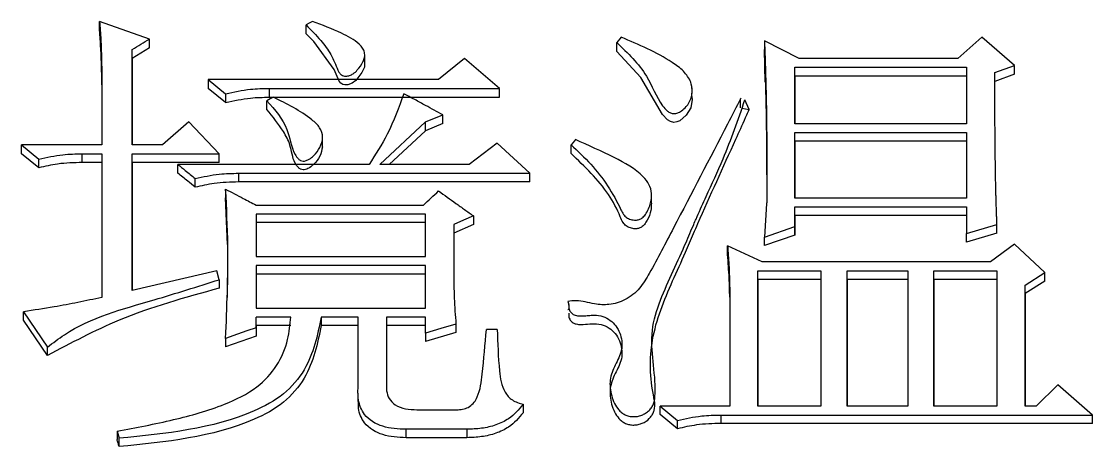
# Model space of a CAD drawing. Header units: millimetres. Extents: x 2278 to 4715, y 679 to 2402.
# Drawn here: x 2829.25 to 2834.58, y 2118.51 to 2120.63 of the extents above; entities that cross this region are included whole.
import ezdxf

# ---------------------------------------------------------------- set-up
doc = ezdxf.new("R2010")
doc.units = ezdxf.units.MM

msp = doc.modelspace()

# ---------------------------------------------------------------- linework, layer by layer
at = {"color": 7, "linetype": 'Continuous', "lineweight": 25}
for p, q in [((2829.8875, 2120.5455), (2829.6387, 2120.6333)), ((2829.6387, 2120.589), (2829.6387, 2120.6333)), ((2830.6664, 2120.5715), (2830.6664, 2120.6158)), ((2829.8875, 2120.5013), (2829.8875, 2120.5455)), ((2832.2349, 2120.5543), (2832.2132, 2120.5279)), ((2834.0305, 2120.5543), (2833.9115, 2120.4488)), ((2834.1928, 2120.4137), (2834.0305, 2120.5543)), ((2829.8875, 2120.5013), (2829.801, 2120.4487)), ((2829.801, 2120.0174), (2829.801, 2120.4928)), ((2829.801, 2120.4487), (2829.801, 2120.4928)), ((2832.2132, 2120.4838), (2832.2132, 2120.5279)), ((2833.1219, 2120.4488), (2832.9488, 2120.5367)), ((2832.9488, 2120.5367), (2832.9488, 2120.4925)), ((2832.9529, 2120.3312), (2832.9488, 2120.4925)), ((2829.801, 2120.4487), (2829.801, 2120.0174)), ((2830.9584, 2120.4133), (2830.9584, 2120.4578)), ((2831.456, 2120.4488), (2831.3262, 2120.3433)), ((2831.6291, 2120.2993), (2831.456, 2120.4488)), ((2833.9115, 2120.4488), (2833.1219, 2120.4488)), ((2833.1002, 2120.4049), (2833.9548, 2120.4049)), ((2833.1003, 2120.1232), (2833.1002, 2120.4049)), ((2833.1002, 2120.3609), (2833.1002, 2120.4049)), ((2833.9548, 2120.4049), (2833.9548, 2120.1232)), ((2834.0954, 2120.3785), (2834.1928, 2120.4137)), ((2834.1928, 2120.3697), (2834.1928, 2120.4137)), ((2829.6495, 2120.3609), (2829.6495, 2120.0174)), ((2829.6495, 2120.3169), (2829.6495, 2120.3609)), ((2830.1796, 2120.3433), (2830.2661, 2120.2729)), ((2831.3262, 2120.3433), (2830.1796, 2120.3433)), ((2830.1796, 2120.3433), (2830.1796, 2120.2994)), ((2833.1002, 2120.3609), (2833.1003, 2120.1232)), ((2833.9548, 2120.3609), (2833.1002, 2120.3609)), ((2834.1928, 2120.3697), (2834.0954, 2120.3345)), ((2830.2661, 2120.2291), (2830.1796, 2120.2994)), ((2830.4825, 2120.2993), (2831.6291, 2120.2993)), ((2830.4825, 2120.2993), (2830.4825, 2120.2554)), ((2831.6291, 2120.2555), (2831.6291, 2120.2993)), ((2832.5865, 2120.2991), (2832.5865, 2120.3102)), ((2832.5865, 2120.2663), (2832.5865, 2120.276)), ((2830.2661, 2120.2729), (2830.2661, 2120.2291)), ((2830.4717, 2120.1939), (2830.4717, 2120.2377)), ((2830.4825, 2120.2554), (2831.6291, 2120.2555)), ((2832.8731, 2120.1939), (2832.8514, 2120.2421)), ((2831.2613, 2120.132), (2831.3478, 2120.1673)), ((2831.3478, 2120.1236), (2831.3478, 2120.1673)), ((2832.8364, 2120.2014), (2832.8731, 2120.1939)), ((2830.0822, 2120.132), (2829.9524, 2120.0174)), ((2830.2337, 2119.9733), (2830.0822, 2120.132)), ((2831.0341, 2119.9204), (2831.2613, 2120.132)), ((2831.2613, 2120.0884), (2831.2613, 2120.132)), ((2831.3478, 2120.1236), (2831.2613, 2120.0884)), ((2833.9548, 2120.1232), (2833.1003, 2120.1232)), ((2831.2613, 2120.0884), (2831.0808, 2119.9204)), ((2833.1003, 2120.0792), (2833.9548, 2120.0792)), ((2833.1003, 2119.7527), (2833.1003, 2120.0792)), ((2833.1003, 2120.0356), (2833.1003, 2120.0792)), ((2833.9548, 2120.0792), (2833.9548, 2119.7527)), ((2829.2493, 2120.0174), (2829.3358, 2119.9469)), ((2829.6495, 2120.0174), (2829.2493, 2120.0174)), ((2829.9524, 2120.0174), (2829.801, 2120.0174)), ((2830.7482, 2120.0079), (2830.7482, 2120.0517)), ((2831.6183, 2120.0263), (2831.4777, 2119.9204)), ((2831.7805, 2119.8763), (2831.6183, 2120.0263)), ((2831.9861, 2119.974), (2831.9861, 2120.0175)), ((2833.1003, 2120.0356), (2833.1003, 2119.7527)), ((2833.9548, 2120.0356), (2833.1003, 2120.0356)), ((2829.3358, 2119.9035), (2829.2493, 2119.9739)), ((2829.5522, 2119.9733), (2829.6495, 2119.9733)), ((2829.5522, 2119.9299), (2829.5522, 2119.9733)), ((2829.6495, 2119.9733), (2829.6495, 2119.2572)), ((2829.801, 2119.9733), (2830.2337, 2119.9733)), ((2829.801, 2119.2926), (2829.801, 2119.9733)), ((2829.801, 2119.9299), (2829.801, 2119.9733)), ((2829.3358, 2119.9035), (2829.3358, 2119.9469)), ((2829.6495, 2119.9299), (2829.5522, 2119.9299)), ((2829.801, 2119.9299), (2829.801, 2119.2926)), ((2830.2337, 2119.9299), (2829.801, 2119.9299)), ((2830.9801, 2119.9204), (2830.0281, 2119.9204)), ((2830.0281, 2119.8771), (2830.0281, 2119.9204)), ((2831.4777, 2119.9204), (2831.0341, 2119.9204)), ((2830.1147, 2119.8065), (2830.1147, 2119.8498)), ((2830.331, 2119.8763), (2831.7805, 2119.8763)), ((2830.331, 2119.833), (2830.331, 2119.8763)), ((2831.7805, 2119.833), (2831.7805, 2119.8763)), ((2830.2661, 2119.7968), (2830.2661, 2119.7536)), ((2831.7805, 2119.833), (2830.331, 2119.833)), ((2830.275, 2119.522), (2830.2661, 2119.7536)), ((2832.387, 2119.727), (2832.387, 2119.7706)), ((2833.9548, 2119.7527), (2833.1003, 2119.7527)), ((2830.4176, 2119.7174), (2831.2505, 2119.7174)), ((2832.9596, 2119.7262), (2832.9488, 2119.5582)), ((2833.1003, 2119.7085), (2833.9548, 2119.7085)), ((2833.1003, 2119.6113), (2833.1003, 2119.7085)), ((2833.1003, 2119.6654), (2833.1003, 2119.7085)), ((2833.9548, 2119.7085), (2833.9548, 2119.5759)), ((2830.4176, 2119.6732), (2830.4176, 2119.4609)), ((2831.2613, 2119.6732), (2830.4176, 2119.6732)), ((2830.4176, 2119.6732), (2830.4176, 2119.6301)), ((2831.2613, 2119.4609), (2831.2613, 2119.6732)), ((2831.4993, 2119.6643), (2831.4993, 2119.6213)), ((2833.1003, 2119.6654), (2833.1003, 2119.5683)), ((2833.9548, 2119.6654), (2833.1003, 2119.6654)), ((2830.4176, 2119.6301), (2830.4176, 2119.4609)), ((2831.2613, 2119.6301), (2830.4176, 2119.6301)), ((2831.4993, 2119.6213), (2831.4019, 2119.5772)), ((2831.4019, 2119.6201), (2831.4019, 2119.3458)), ((2831.4019, 2119.6201), (2831.4019, 2119.5772)), ((2832.9488, 2119.5582), (2833.1003, 2119.6113)), ((2833.1003, 2119.5683), (2833.1003, 2119.6113)), ((2833.9548, 2119.5759), (2834.1063, 2119.6202)), ((2834.1063, 2119.5772), (2834.1063, 2119.6202)), ((2831.4019, 2119.5772), (2831.4019, 2119.3458)), ((2833.1003, 2119.5683), (2832.9488, 2119.5154)), ((2832.9488, 2119.5154), (2832.9488, 2119.5582)), ((2834.1063, 2119.5772), (2833.9548, 2119.533)), ((2833.9548, 2119.533), (2833.9548, 2119.5759)), ((2832.938, 2119.4344), (2832.7649, 2119.514)), ((2832.7649, 2119.4712), (2832.7649, 2119.514)), ((2834.1928, 2119.5229), (2834.0738, 2119.4344)), ((2834.3442, 2119.3812), (2834.1928, 2119.5229)), ((2830.4176, 2119.4609), (2831.2613, 2119.4609)), ((2834.0738, 2119.4344), (2832.938, 2119.4344)), ((2830.2229, 2119.3901), (2829.801, 2119.2926)), ((2830.2337, 2119.3458), (2830.2229, 2119.3901)), ((2830.4176, 2119.4166), (2830.4176, 2119.204)), ((2831.2613, 2119.4166), (2830.4176, 2119.4166)), ((2830.4176, 2119.4166), (2830.4176, 2119.3739)), ((2830.4176, 2119.3739), (2830.4176, 2119.204)), ((2831.2613, 2119.3739), (2830.4176, 2119.3739)), ((2831.2613, 2119.204), (2831.2613, 2119.4166)), ((2832.9164, 2119.3901), (2833.2301, 2119.3901)), ((2832.9164, 2118.7156), (2832.9164, 2119.3901)), ((2832.9164, 2119.3474), (2832.9164, 2119.3901)), ((2833.2301, 2119.3901), (2833.2301, 2118.7156)), ((2833.3599, 2119.3901), (2833.6628, 2119.3901)), ((2833.3599, 2118.7156), (2833.3599, 2119.3901)), ((2833.3599, 2119.3474), (2833.3599, 2119.3901)), ((2833.6628, 2119.3901), (2833.6628, 2118.7156)), ((2833.7926, 2119.3901), (2834.1063, 2119.3901)), ((2833.7926, 2118.7156), (2833.7926, 2119.3901)), ((2833.7926, 2119.3474), (2833.7926, 2119.3901)), ((2834.1063, 2119.3901), (2834.1063, 2118.7156)), ((2834.2469, 2119.3192), (2834.3442, 2119.3812)), ((2834.3443, 2119.3386), (2834.3442, 2119.3812)), ((2830.2337, 2119.3458), (2830.2337, 2119.3032)), ((2832.9164, 2119.3474), (2832.9164, 2118.7156)), ((2833.2301, 2119.3474), (2832.9164, 2119.3474)), ((2833.3599, 2119.3474), (2833.3599, 2118.7156)), ((2833.6628, 2119.3474), (2833.3599, 2119.3474)), ((2833.7926, 2119.3474), (2833.7926, 2118.7156)), ((2834.1063, 2119.3474), (2833.7926, 2119.3474)), ((2834.3443, 2119.3386), (2834.2469, 2119.2767)), ((2834.2469, 2119.2767), (2834.2469, 2119.3192)), ((2832.7757, 2119.259), (2832.7757, 2119.3015)), ((2829.2601, 2119.1863), (2829.3788, 2119.0093)), ((2829.2601, 2119.1439), (2829.2601, 2119.1863)), ((2830.4176, 2119.204), (2831.2613, 2119.204)), ((2830.5906, 2119.1597), (2830.4176, 2119.1597)), ((2830.4176, 2119.1065), (2830.4176, 2119.1597)), ((2830.4176, 2119.1173), (2830.4176, 2119.1597)), ((2830.926, 2119.1597), (2830.7421, 2119.1597)), ((2830.7421, 2119.1597), (2830.7421, 2119.1173)), ((2830.926, 2118.8223), (2830.926, 2119.1597)), ((2831.2613, 2119.1597), (2831.0666, 2119.1597)), ((2831.0666, 2119.1597), (2831.0666, 2118.8312)), ((2831.0666, 2119.1597), (2831.0666, 2119.1173)), ((2831.2613, 2119.0798), (2831.2613, 2119.1597)), ((2829.3788, 2118.9671), (2829.2601, 2119.1439)), ((2830.4176, 2119.1173), (2830.4176, 2119.0641)), ((2830.5906, 2119.1173), (2830.4176, 2119.1173)), ((2830.4176, 2119.1065), (2830.4176, 2119.0641)), ((2830.926, 2119.1173), (2830.7421, 2119.1173)), ((2831.0666, 2119.1173), (2831.0666, 2118.7892)), ((2831.2613, 2119.1173), (2831.0666, 2119.1173)), ((2831.4128, 2119.1242), (2831.4128, 2119.0819)), ((2830.2661, 2119.0532), (2830.2661, 2119.011)), ((2831.4128, 2119.0819), (2831.2613, 2119.0376)), ((2831.2613, 2119.0798), (2831.2613, 2119.0376)), ((2831.6183, 2119.0976), (2831.5642, 2119.0976)), ((2829.3788, 2118.9671), (2829.3788, 2119.0093)), ((2830.9243, 2118.7805), (2830.9243, 2118.7384)), ((2834.4092, 2118.8223), (2834.301, 2118.7156)), ((2834.5822, 2118.6711), (2834.4092, 2118.8223)), ((2831.2181, 2118.6978), (2831.4236, 2118.6978)), ((2831.7481, 2118.7245), (2831.7481, 2118.6827)), ((2832.4296, 2118.7156), (2832.5161, 2118.6444)), ((2832.7757, 2118.7156), (2832.4296, 2118.7156)), ((2832.5161, 2118.6027), (2832.4296, 2118.6738)), ((2833.2301, 2118.7156), (2832.9164, 2118.7156)), ((2833.6628, 2118.7156), (2833.3599, 2118.7156)), ((2834.1063, 2118.7156), (2833.7926, 2118.7156)), ((2834.301, 2118.7156), (2834.2469, 2118.7156)), ((2832.5161, 2118.6027), (2832.5161, 2118.6444)), ((2832.7325, 2118.6711), (2834.5822, 2118.6711)), ((2832.7325, 2118.6294), (2832.7325, 2118.6711)), ((2834.5822, 2118.6294), (2832.7325, 2118.6294)), ((2834.5822, 2118.6294), (2834.5822, 2118.6711)), ((2829.7253, 2118.591), (2829.7361, 2118.5554)), ((2829.7253, 2118.591), (2829.7253, 2118.5494)), ((2831.4669, 2118.5999), (2831.164, 2118.5999)), ((2831.164, 2118.5583), (2831.164, 2118.5999)), ((2831.4669, 2118.5999), (2831.4669, 2118.5583)), ((2829.7361, 2118.5138), (2829.7361, 2118.5554)), ((2831.4669, 2118.5583), (2831.164, 2118.5583))]:
    msp.add_line(p, q, dxfattribs=at)
at = {"color": 7, "linetype": 'Continuous', "lineweight": 25, "flags": 128}
for points in [[(2830.6988, 2120.6333), (2830.6826, 2120.6245), (2830.6664, 2120.6158)], [(2830.9571, 2120.4135), (2830.9569, 2120.4056), (2830.9438, 2120.3788), (2830.9142, 2120.3391), (2830.8965, 2120.3256), (2830.8748, 2120.3177), (2830.86, 2120.3168), (2830.8492, 2120.319), (2830.84, 2120.3246), (2830.8309, 2120.3358), (2830.8056, 2120.3937), (2830.7045, 2120.5331), (2830.6664, 2120.5715), (2830.6664, 2120.5715)], [(2832.5848, 2120.265), (2832.5884, 2120.2439), (2832.5817, 2120.203), (2832.5595, 2120.1656), (2832.5271, 2120.1384), (2832.5125, 2120.132), (2832.4977, 2120.1299), (2832.4813, 2120.1335), (2832.4661, 2120.1425), (2832.4418, 2120.1692), (2832.3327, 2120.3542), (2832.2132, 2120.4838), (2832.2132, 2120.4838)], [(2830.5041, 2120.2553), (2830.4879, 2120.2465), (2830.4717, 2120.2377)], [(2832.8298, 2120.2027), (2832.8298, 2120.2224), (2832.8298, 2120.2345), (2832.8298, 2120.2465)], [(2829.2493, 2119.9739), (2829.2493, 2119.9848), (2829.2493, 2119.9957), (2829.2493, 2120.0066), (2829.2493, 2120.0174)], [(2832.0077, 2120.0439), (2832.0022, 2120.0372), (2831.9942, 2120.0274), (2831.9861, 2120.0175)], [(2830.2337, 2119.9299), (2830.2337, 2119.9409), (2830.2337, 2119.9571), (2830.2337, 2119.9733)], [(2831.4993, 2119.6643), (2831.4506, 2119.6422), (2831.4019, 2119.6201)], [(2830.4176, 2119.1065), (2830.371, 2119.0901), (2830.3243, 2119.0737), (2830.2661, 2119.0532)], [(2831.4128, 2119.1242), (2831.337, 2119.102), (2831.2613, 2119.0798)], [(2830.4176, 2119.0641), (2830.3419, 2119.0376), (2830.2661, 2119.011)], [(2832.4296, 2118.6738), (2832.4296, 2118.6842), (2832.4296, 2118.6947), (2832.4296, 2118.7051), (2832.4296, 2118.7156)]]:
    msp.add_lwpolyline(points, dxfattribs=at)
at = {"color": 7, "linetype": 'Continuous', "lineweight": 25}
for points, knots in [([(2829.6387, 2120.6333), (2829.6408, 2120.6029), (2829.645, 2120.5424), (2829.6482, 2120.4515), (2829.6491, 2120.3911), (2829.6495, 2120.3609)], [0, 0, 0, 0, 0.33558, 0.667724, 1, 1, 1, 1]), ([(2830.6664, 2120.6158), (2830.6914, 2120.5903), (2830.7369, 2120.5442), (2830.7936, 2120.4695), (2830.8149, 2120.4117), (2830.8317, 2120.3773), (2830.8407, 2120.3667), (2830.8527, 2120.3612), (2830.8669, 2120.3599), (2830.8839, 2120.3632), (2830.9044, 2120.3728), (2830.9272, 2120.3963), (2830.9464, 2120.4241), (2830.9599, 2120.4543), (2830.9583, 2120.4784), (2830.9489, 2120.5013), (2830.9142, 2120.5385), (2830.8285, 2120.584), (2830.7473, 2120.6148), (2830.6988, 2120.6333)], [0, 0, 0, 0, 0.133739, 0.243051, 0.352533, 0.371712, 0.391103, 0.40333, 0.418292, 0.440552, 0.463875, 0.498841, 0.561321, 0.592898, 0.624761, 0.654015, 0.68757, 0.813379, 1, 1, 1, 1]), ([(2829.6495, 2120.3169), (2829.6492, 2120.3475), (2829.6486, 2120.4081), (2829.6447, 2120.4988), (2829.6407, 2120.5589), (2829.6387, 2120.589)], [0, 0, 0, 0, 0.335994, 0.667926, 1, 1, 1, 1]), ([(2829.801, 2120.4928), (2829.8154, 2120.5015), (2829.8442, 2120.5191), (2829.8731, 2120.5367), (2829.8875, 2120.5455)], [0, 0, 0, 0, 0.499999, 1, 1, 1, 1]), ([(2832.2132, 2120.5279), (2832.2683, 2120.4753), (2832.3657, 2120.3821), (2832.4123, 2120.2482), (2832.46, 2120.1892), (2832.4804, 2120.1766), (2832.4984, 2120.1722), (2832.5177, 2120.1765), (2832.5391, 2120.1887), (2832.5634, 2120.2112), (2832.5844, 2120.2457), (2832.5905, 2120.2882), (2832.5828, 2120.3379), (2832.5468, 2120.3883), (2832.4333, 2120.4705), (2832.3228, 2120.5172), (2832.2349, 2120.5543)], [0, 0, 0, 0, 0.207454, 0.367231, 0.400729, 0.416588, 0.431291, 0.448091, 0.466661, 0.497247, 0.538505, 0.578637, 0.620092, 0.68235, 0.74713, 1, 1, 1, 1]), ([(2832.9488, 2120.5367), (2832.949, 2120.5324), (2832.9492, 2120.526), (2832.9495, 2120.5153), (2832.9499, 2120.5046), (2832.9503, 2120.4918), (2832.9508, 2120.479), (2832.9512, 2120.4661), (2832.9516, 2120.4533), (2832.9522, 2120.4362), (2832.9529, 2120.4148), (2832.9537, 2120.3891), (2832.9544, 2120.3634), (2832.9559, 2120.312), (2832.9574, 2120.2521), (2832.9584, 2120.192), (2832.9588, 2120.162), (2832.9591, 2120.1406), (2832.9593, 2120.1191), (2832.9596, 2120.0934), (2832.9597, 2120.0676), (2832.9599, 2120.0419), (2832.96, 2120.0161), (2832.9601, 2119.9904), (2832.9601, 2119.9646), (2832.9602, 2119.9388), (2832.9602, 2119.9174), (2832.9601, 2119.9002), (2832.9601, 2119.8873), (2832.9601, 2119.8744), (2832.9601, 2119.8615), (2832.96, 2119.8486), (2832.96, 2119.8357), (2832.96, 2119.8228), (2832.9599, 2119.8099), (2832.9599, 2119.797), (2832.9598, 2119.7841), (2832.9598, 2119.7734), (2832.9598, 2119.7648), (2832.9598, 2119.7583), (2832.9597, 2119.7519), (2832.9597, 2119.7454), (2832.9597, 2119.74), (2832.9597, 2119.7336), (2832.9596, 2119.7294), (2832.9596, 2119.7262)], [0, 0, 0, 0, 0.015876, 0.023814, 0.03969, 0.055566, 0.071442, 0.087319, 0.103195, 0.119071, 0.150823, 0.182575, 0.214327, 0.246079, 0.373089, 0.436594, 0.468346, 0.484222, 0.515974, 0.547726, 0.579478, 0.611231, 0.642983, 0.674735, 0.706487, 0.738239, 0.769992, 0.785868, 0.801744, 0.81762, 0.833496, 0.849372, 0.865248, 0.881124, 0.897, 0.912876, 0.928753, 0.944629, 0.952567, 0.960505, 0.968443, 0.976381, 0.984319, 0.988288, 1, 1, 1, 1]), ([(2832.9529, 2120.3583), (2832.9529, 2120.3583), (2832.9529, 2120.3584), (2832.9529, 2120.3553), (2832.9548, 2120.2739), (2832.9583, 2120.1156), (2832.9594, 2119.9453), (2832.9597, 2119.8498), (2832.9597, 2119.7857), (2832.9597, 2119.7628), (2832.9597, 2119.7601), (2832.9598, 2119.7588)], [0, 0, 0, 0, 0.001371, 0.007493, 0.026011, 0.457333, 0.67247, 0.82057, 0.918915, 0.95847, 1, 1, 1, 1]), ([(2834.1063, 2119.6202), (2834.1061, 2119.6243), (2834.1057, 2119.6366), (2834.1049, 2119.6571), (2834.104, 2119.6817), (2834.1033, 2119.7022), (2834.1028, 2119.7186), (2834.1024, 2119.731), (2834.102, 2119.7433), (2834.1017, 2119.7556), (2834.1014, 2119.7679), (2834.1011, 2119.7802), (2834.1008, 2119.7925), (2834.1002, 2119.8171), (2834.0986, 2119.9032), (2834.0971, 2120.0016), (2834.0966, 2120.0876), (2834.0964, 2120.1121), (2834.0964, 2120.1244), (2834.0963, 2120.1367), (2834.0962, 2120.1489), (2834.0962, 2120.1612), (2834.0961, 2120.1735), (2834.0961, 2120.1858), (2834.096, 2120.198), (2834.0959, 2120.2103), (2834.0959, 2120.2226), (2834.0959, 2120.2349), (2834.0958, 2120.2471), (2834.0958, 2120.2594), (2834.0957, 2120.2696), (2834.0957, 2120.2778), (2834.0957, 2120.2839), (2834.0957, 2120.2901), (2834.0957, 2120.2962), (2834.0956, 2120.3023), (2834.0956, 2120.3085), (2834.0956, 2120.3146), (2834.0956, 2120.3207), (2834.0956, 2120.3269), (2834.0956, 2120.333), (2834.0955, 2120.3391), (2834.0955, 2120.3452), (2834.0955, 2120.3514), (2834.0955, 2120.3575), (2834.0955, 2120.3636), (2834.0955, 2120.3706), (2834.0954, 2120.3756), (2834.0954, 2120.3785)], [0, 0, 0, 0, 0.016204, 0.048613, 0.081022, 0.11343, 0.129634, 0.145839, 0.162043, 0.178247, 0.194452, 0.210656, 0.22686, 0.243065, 0.307882, 0.567153, 0.631971, 0.648175, 0.664379, 0.680583, 0.696788, 0.712992, 0.729196, 0.745401, 0.761605, 0.777809, 0.794014, 0.810218, 0.826422, 0.842626, 0.858831, 0.866933, 0.875035, 0.883137, 0.891239, 0.899342, 0.907444, 0.915546, 0.923648, 0.93175, 0.939852, 0.947954, 0.956057, 0.964159, 0.972261, 0.980363, 0.988465, 1, 1, 1, 1]), ([(2830.2661, 2120.2729), (2830.3072, 2120.2819), (2830.3784, 2120.2974), (2830.4515, 2120.2987), (2830.4825, 2120.2993)], [0, 0, 0, 0, 0.576873, 1, 1, 1, 1]), ([(2830.2661, 2120.2291), (2830.3072, 2120.238), (2830.3784, 2120.2536), (2830.4515, 2120.2549), (2830.4825, 2120.2554)], [0, 0, 0, 0, 0.576909, 1, 1, 1, 1]), ([(2830.4717, 2120.2377), (2830.5112, 2120.1926), (2830.5811, 2120.1127), (2830.5915, 2120.0005), (2830.6235, 2119.9506), (2830.6386, 2119.9397), (2830.6525, 2119.9356), (2830.6679, 2119.9388), (2830.6855, 2119.9481), (2830.7111, 2119.9686), (2830.7375, 2120.0044), (2830.7538, 2120.0545), (2830.7376, 2120.1067), (2830.6549, 2120.1801), (2830.571, 2120.222), (2830.5041, 2120.2553)], [0, 0, 0, 0, 0.206756, 0.36622, 0.399315, 0.414903, 0.42938, 0.446247, 0.465285, 0.496864, 0.558757, 0.621691, 0.682799, 0.747419, 1, 1, 1, 1]), ([(2831.1531, 2120.2729), (2831.1285, 2120.2044), (2831.0845, 2120.0815), (2831.0121, 2119.9698), (2830.9801, 2119.9204)], [0, 0, 0, 0, 0.557248, 1, 1, 1, 1]), ([(2831.3478, 2120.1673), (2831.319, 2120.1829), (2831.2722, 2120.2083), (2831.2072, 2120.2436), (2831.1712, 2120.2631), (2831.1531, 2120.2729)], [0, 0, 0, 0, 0.444073, 0.722036, 1, 1, 1, 1]), ([(2832.8316, 2120.2501), (2832.8093, 2120.2071), (2832.6979, 2119.9919), (2832.5463, 2119.7005), (2832.4041, 2119.4266), (2832.3313, 2119.3005), (2832.261, 2119.2435), (2832.1793, 2119.2181), (2832.095, 2119.223), (2832.0284, 2119.2454), (2831.9834, 2119.2395), (2831.9698, 2119.2377)], [0, 0, 0, 0, 0.102062, 0.510275, 0.689515, 0.750609, 0.812535, 0.866745, 0.912849, 0.973626, 1, 1, 1, 1]), ([(2831.9753, 2119.2217), (2831.9747, 2119.2154), (2831.9735, 2119.2028), (2831.9803, 2119.1879), (2831.9885, 2119.178), (2831.9997, 2119.1702), (2832.024, 2119.1637), (2832.0546, 2119.1658), (2832.0825, 2119.168), (2832.1109, 2119.1695), (2832.1447, 2119.1643), (2832.1819, 2119.145), (2832.2108, 2119.1158), (2832.2295, 2119.0803), (2832.2395, 2119.0418), (2832.2399, 2118.9892), (2832.2101, 2118.9291), (2832.1754, 2118.8565), (2832.1816, 2118.776), (2832.2042, 2118.7184), (2832.2319, 2118.6871), (2832.2493, 2118.6744), (2832.2688, 2118.6662), (2832.29, 2118.6626), (2832.3116, 2118.6631), (2832.3328, 2118.6679), (2832.3526, 2118.6771), (2832.3701, 2118.6898), (2832.3848, 2118.705), (2832.3993, 2118.7284), (2832.4157, 2118.8538), (2832.3505, 2119.0761), (2832.4652, 2119.3253), (2832.5449, 2119.4998), (2832.5833, 2119.5909), (2832.6041, 2119.6391), (2832.6256, 2119.6883), (2832.6711, 2119.7898), (2832.7609, 2119.9804), (2832.8173, 2120.1433), (2832.8514, 2120.2421)], [0, 0, 0, 0, 0.0074279, 0.0151088, 0.018668, 0.0222618, 0.0303146, 0.0455372, 0.055335, 0.060934, 0.0765041, 0.0919131, 0.1068343, 0.1230066, 0.1386606, 0.1541664, 0.1852101, 0.2165399, 0.2480608, 0.27952, 0.2881035, 0.2959962, 0.3035999, 0.3113608, 0.3192842, 0.3270087, 0.3349183, 0.3433715, 0.3513163, 0.3590478, 0.3751738, 0.500216, 0.6249565, 0.6874438, 0.7294723, 0.7423687, 0.7498533, 0.7933768, 0.8747081, 1, 1, 1, 1]), ([(2830.7475, 2120.0084), (2830.7445, 2119.9925), (2830.7384, 2119.9599), (2830.7093, 2119.9234), (2830.6827, 2119.9023), (2830.6642, 2119.8944), (2830.6514, 2119.8925), (2830.6386, 2119.8963), (2830.6236, 2119.9072), (2830.5979, 2119.9459), (2830.5939, 2120.012), (2830.5452, 2120.1026), (2830.5005, 2120.1581), (2830.4717, 2120.1939)], [0, 0, 0, 0, 0.095128, 0.195269, 0.259874, 0.283272, 0.304509, 0.327952, 0.353183, 0.406729, 0.590525, 0.736094, 1, 1, 1, 1]), ([(2831.9753, 2119.1792), (2831.9747, 2119.1724), (2831.9735, 2119.1588), (2831.9816, 2119.1432), (2831.9911, 2119.1334), (2832.0039, 2119.1261), (2832.0454, 2119.1185), (2832.0981, 2119.1318), (2832.1572, 2119.1176), (2832.1931, 2119.0935), (2832.2195, 2119.0604), (2832.2349, 2119.022), (2832.241, 2118.9815), (2832.2339, 2118.9279), (2832.1986, 2118.8708), (2832.1739, 2118.7943), (2832.1847, 2118.7274), (2832.2052, 2118.6779), (2832.2259, 2118.6504), (2832.247, 2118.6338), (2832.2662, 2118.6249), (2832.2875, 2118.6209), (2832.3093, 2118.6215), (2832.3307, 2118.6258), (2832.3571, 2118.6367), (2832.3784, 2118.6548), (2832.3932, 2118.6767), (2832.4027, 2118.7015), (2832.4043, 2118.7313), (2832.3779, 2118.8458), (2832.373, 2119.0574), (2832.4687, 2119.2928), (2832.549, 2119.4653), (2832.589, 2119.5613), (2832.6713, 2119.7497), (2832.7593, 2119.9418), (2832.8427, 2120.1272), (2832.8646, 2120.1754), (2832.8705, 2120.1883), (2832.8723, 2120.1922), (2832.8729, 2120.1935), (2832.8731, 2120.1939)], [0, 0, 0, 0, 0.008085, 0.016221, 0.019867, 0.023654, 0.032469, 0.065042, 0.081049, 0.097297, 0.112813, 0.129538, 0.145843, 0.161707, 0.193334, 0.223699, 0.255644, 0.272362, 0.286987, 0.295007, 0.302602, 0.310243, 0.318391, 0.32629, 0.333943, 0.349774, 0.357157, 0.364655, 0.381079, 0.392053, 0.505047, 0.628846, 0.690714, 0.73105, 0.752554, 0.935292, 0.9824, 0.994888, 0.998366, 0.999414, 1, 1, 1, 1]), ([(2831.9861, 2120.0175), (2832.0196, 2119.9863), (2832.1211, 2119.8917), (2832.2004, 2119.7687), (2832.2442, 2119.672), (2832.2615, 2119.6548), (2832.2829, 2119.6449), (2832.3048, 2119.6416), (2832.3249, 2119.6445), (2832.3426, 2119.6542), (2832.3658, 2119.6816), (2832.3822, 2119.7238), (2832.3901, 2119.776), (2832.3764, 2119.8219), (2832.3205, 2119.8911), (2832.1899, 2119.9622), (2832.0721, 2120.0151), (2832.0077, 2120.044)], [0, 0, 0, 0, 0.118686, 0.359193, 0.382947, 0.402076, 0.42122, 0.441112, 0.455767, 0.470498, 0.490907, 0.5484, 0.590659, 0.633123, 0.67426, 0.821854, 1, 1, 1, 1]), ([(2829.3358, 2119.9469), (2829.3756, 2119.9557), (2829.4467, 2119.9713), (2829.5199, 2119.9727), (2829.5522, 2119.9733)], [0, 0, 0, 0, 0.558835, 1, 1, 1, 1]), ([(2832.3856, 2119.7273), (2832.3853, 2119.7149), (2832.3845, 2119.6858), (2832.3696, 2119.6502), (2832.3531, 2119.6224), (2832.3379, 2119.6079), (2832.3211, 2119.6006), (2832.3019, 2119.5988), (2832.2806, 2119.6026), (2832.2593, 2119.6132), (2832.2416, 2119.6328), (2832.2193, 2119.6882), (2832.175, 2119.7749), (2832.0872, 2119.878), (2832.02, 2119.9418), (2831.9861, 2119.974)], [0, 0, 0, 0, 0.057101, 0.13521, 0.173824, 0.203318, 0.226795, 0.250194, 0.283282, 0.316665, 0.350268, 0.398201, 0.589427, 0.793058, 1, 1, 1, 1]), ([(2829.5522, 2119.9299), (2829.5111, 2119.9289), (2829.4379, 2119.927), (2829.367, 2119.9107), (2829.3358, 2119.9035)], [0, 0, 0, 0, 0.561085, 1, 1, 1, 1]), ([(2830.0281, 2119.9204), (2830.0405, 2119.9103), (2830.0611, 2119.8935), (2830.0899, 2119.87), (2830.1064, 2119.8565), (2830.1147, 2119.8498)], [0, 0, 0, 0, 0.428346, 0.714167, 1, 1, 1, 1]), ([(2830.1147, 2119.8065), (2830.1022, 2119.8167), (2830.0815, 2119.8336), (2830.0527, 2119.8571), (2830.0363, 2119.8704), (2830.0281, 2119.8771)], [0, 0, 0, 0, 0.432886, 0.7164419, 1, 1, 1, 1]), ([(2830.1147, 2119.8498), (2830.1544, 2119.8586), (2830.2256, 2119.8743), (2830.2987, 2119.8757), (2830.331, 2119.8763)], [0, 0, 0, 0, 0.558839, 1, 1, 1, 1]), ([(2830.331, 2119.833), (2830.2899, 2119.8319), (2830.2167, 2119.8301), (2830.1458, 2119.8137), (2830.1147, 2119.8065)], [0, 0, 0, 0, 0.561089, 1, 1, 1, 1]), ([(2830.2661, 2119.0532), (2830.2693, 2119.1302), (2830.2755, 2119.2841), (2830.2793, 2119.5322), (2830.2708, 2119.7028), (2830.2661, 2119.7968)], [0, 0, 0, 0, 0.309877, 0.619791, 1, 1, 1, 1]), ([(2830.2661, 2119.7968), (2830.2807, 2119.7892), (2830.3098, 2119.7739), (2830.3603, 2119.7474), (2830.3962, 2119.7286), (2830.4176, 2119.7174)], [0, 0, 0, 0, 0.288217, 0.576435, 1, 1, 1, 1]), ([(2831.2505, 2119.7174), (2831.2631, 2119.7291), (2831.2884, 2119.7527), (2831.3136, 2119.7762), (2831.3262, 2119.788)], [0, 0, 0, 0, 0.499999, 1, 1, 1, 1]), ([(2831.3262, 2119.788), (2831.3551, 2119.7674), (2831.3983, 2119.7365), (2831.456, 2119.6953), (2831.4849, 2119.6746), (2831.4993, 2119.6643)], [0, 0, 0, 0, 0.5, 0.75, 1, 1, 1, 1]), ([(2830.2753, 2119.5236), (2830.2753, 2119.482), (2830.2754, 2119.3946), (2830.2743, 2119.304), (2830.2738, 2119.2565)], [0, 0, 0, 0, 0.476993, 1, 1, 1, 1]), ([(2832.7649, 2119.514), (2832.7675, 2119.4827), (2832.7718, 2119.4317), (2832.7743, 2119.3608), (2832.7753, 2119.3213), (2832.7757, 2119.3015)], [0, 0, 0, 0, 0.443386, 0.721661, 1, 1, 1, 1]), ([(2832.7757, 2119.259), (2832.7752, 2119.2904), (2832.7742, 2119.3416), (2832.7695, 2119.4123), (2832.7665, 2119.4515), (2832.7649, 2119.4712)], [0, 0, 0, 0, 0.443946, 0.721943, 1, 1, 1, 1]), ([(2829.3788, 2119.0093), (2829.4065, 2119.0308), (2829.5577, 2119.1483), (2829.8675, 2119.2294), (2830.1267, 2119.3118), (2830.2337, 2119.3458)], [0, 0, 0, 0, 0.116288, 0.635254, 1, 1, 1, 1]), ([(2831.4019, 2119.3458), (2831.4025, 2119.3151), (2831.4034, 2119.2628), (2831.4073, 2119.1889), (2831.4109, 2119.1458), (2831.4128, 2119.1242)], [0, 0, 0, 0, 0.415687, 0.707752, 1, 1, 1, 1]), ([(2834.2469, 2118.7156), (2834.2469, 2118.8047), (2834.2469, 2119.0062), (2834.2469, 2119.2071), (2834.2469, 2119.3192)], [0, 0, 0, 0, 0.44202, 1, 1, 1, 1]), ([(2830.2337, 2119.3032), (2830.0644, 2119.2565), (2829.765, 2119.174), (2829.4958, 2119.0298), (2829.3788, 2118.9671)], [0, 0, 0, 0, 0.5652512, 1, 1, 1, 1]), ([(2832.7757, 2119.3015), (2832.7757, 2119.204), (2832.7757, 2119.009), (2832.7757, 2118.8134), (2832.7757, 2118.7156)], [0, 0, 0, 0, 0.499996, 1, 1, 1, 1]), ([(2834.2469, 2119.2767), (2834.2469, 2119.188), (2834.2469, 2119.0012), (2834.2469, 2118.8139), (2834.2469, 2118.7156)], [0, 0, 0, 0, 0.474916, 1, 1, 1, 1]), ([(2829.6495, 2119.2572), (2829.61, 2119.2488), (2829.531, 2119.232), (2829.4013, 2119.2078), (2829.3107, 2119.194), (2829.2601, 2119.1863)], [0, 0, 0, 0, 0.306381, 0.612797, 1, 1, 1, 1]), ([(2831.9698, 2119.2377), (2831.9718, 2119.2311), (2831.9753, 2119.2197), (2831.9755, 2119.2059), (2831.9736, 2119.1984), (2831.9718, 2119.1962), (2831.9707, 2119.1956), (2831.9702, 2119.1953), (2831.9699, 2119.1953), (2831.9698, 2119.1952)], [0, 0, 0, 0, 0.4936042, 0.8618762, 0.9556623, 0.9820838, 0.9915388, 0.9957956, 1, 1, 1, 1]), ([(2829.7253, 2118.591), (2829.8195, 2118.6086), (2830.0011, 2118.6425), (2830.2377, 2118.7095), (2830.4197, 2118.7972), (2830.5267, 2118.9147), (2830.5791, 2119.0385), (2830.5871, 2119.1222), (2830.5906, 2119.1597)], [0, 0, 0, 0, 0.245646, 0.473666, 0.633063, 0.763711, 0.894016, 1, 1, 1, 1]), ([(2830.7421, 2119.1597), (2830.7232, 2119.0687), (2830.6938, 2118.9269), (2830.5595, 2118.7679), (2830.2589, 2118.6073), (2829.9682, 2118.5784), (2829.7361, 2118.5554)], [0, 0, 0, 0, 0.2265728, 0.3529789, 0.4833551, 1, 1, 1, 1]), ([(2830.7421, 2119.1173), (2830.7232, 2119.0264), (2830.6938, 2118.8848), (2830.5594, 2118.726), (2830.2589, 2118.5656), (2829.9682, 2118.5368), (2829.7361, 2118.5138)], [0, 0, 0, 0, 0.226405, 0.352766, 0.483152, 1, 1, 1, 1]), ([(2831.4236, 2118.6978), (2831.4337, 2118.6984), (2831.4536, 2118.6996), (2831.4821, 2118.7126), (2831.5044, 2118.7339), (2831.5336, 2118.787), (2831.5482, 2118.9116), (2831.5579, 2119.0238), (2831.5642, 2119.0976)], [0, 0, 0, 0, 0.060123, 0.1192, 0.185763, 0.251345, 0.507834, 1, 1, 1, 1]), ([(2831.6183, 2119.0976), (2831.6204, 2119.029), (2831.6237, 2118.9247), (2831.641, 2118.8004), (2831.6913, 2118.7412), (2831.7289, 2118.7301), (2831.7481, 2118.7245)], [0, 0, 0, 0, 0.492785, 0.749576, 0.872123, 1, 1, 1, 1]), ([(2831.164, 2118.5999), (2831.1246, 2118.6015), (2831.0476, 2118.6046), (2830.954, 2118.6623), (2830.9224, 2118.7459), (2830.9248, 2118.7969), (2830.926, 2118.8223)], [0, 0, 0, 0, 0.295173, 0.576606, 0.789028, 1, 1, 1, 1]), ([(2831.0666, 2118.8312), (2831.0662, 2118.8179), (2831.0653, 2118.7914), (2831.0781, 2118.7518), (2831.1108, 2118.7175), (2831.1616, 2118.6998), (2831.1991, 2118.6985), (2831.2181, 2118.6978)], [0, 0, 0, 0, 0.178016, 0.357314, 0.541602, 0.768589, 1, 1, 1, 1]), ([(2831.164, 2118.5583), (2831.1245, 2118.5599), (2831.0474, 2118.563), (2830.9548, 2118.6206), (2830.9259, 2118.6903), (2830.9267, 2118.7272), (2830.927, 2118.7387)], [0, 0, 0, 0, 0.334013, 0.652342, 0.892448, 1, 1, 1, 1]), ([(2831.7481, 2118.7245), (2831.7257, 2118.6985), (2831.6882, 2118.6552), (2831.6119, 2118.6193), (2831.5406, 2118.6027), (2831.4915, 2118.6008), (2831.4669, 2118.5999)], [0, 0, 0, 0, 0.32906, 0.549528, 0.774008, 1, 1, 1, 1]), ([(2831.7481, 2118.6827), (2831.7257, 2118.6568), (2831.6882, 2118.6135), (2831.6119, 2118.5777), (2831.5406, 2118.561), (2831.4915, 2118.5592), (2831.4669, 2118.5583)], [0, 0, 0, 0, 0.328935, 0.549407, 0.773938, 1, 1, 1, 1]), ([(2832.5161, 2118.6444), (2832.5559, 2118.6533), (2832.627, 2118.6691), (2832.7002, 2118.6705), (2832.7325, 2118.6711)], [0, 0, 0, 0, 0.558835, 1, 1, 1, 1]), ([(2832.7325, 2118.6294), (2832.6914, 2118.6283), (2832.6182, 2118.6264), (2832.5473, 2118.6099), (2832.5161, 2118.6027)], [0, 0, 0, 0, 0.5610854, 1, 1, 1, 1]), ([(2829.7361, 2118.5138), (2829.7343, 2118.5197), (2829.7307, 2118.5316), (2829.7271, 2118.5434), (2829.7253, 2118.5494)], [0, 0, 0, 0, 0.50001, 1, 1, 1, 1])]:
    msp.add_open_spline(points, degree=3, knots=knots, dxfattribs=at)

doc.saveas('drawing.dxf')
